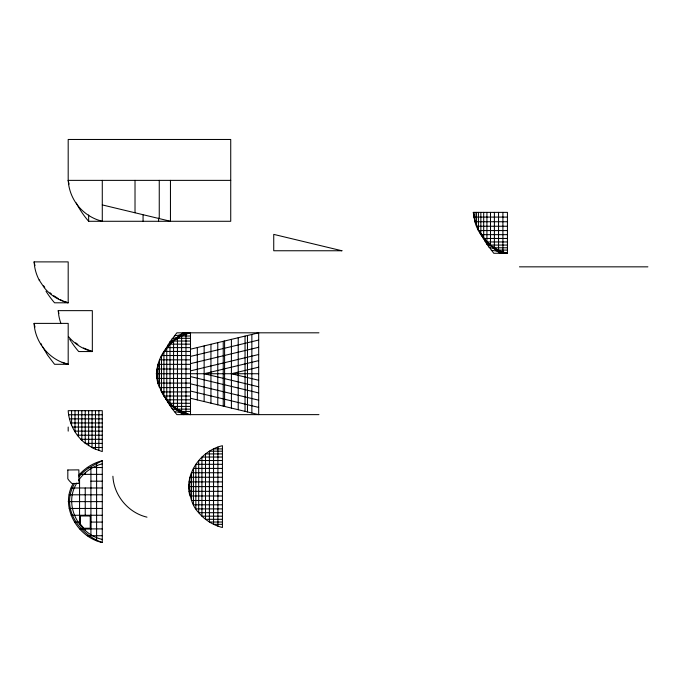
<?xml version="1.0" encoding="UTF-8"?>
<svg xmlns="http://www.w3.org/2000/svg" width="682" height="682" viewBox="0 0 682 682"><rect width="100%" height="100%" fill="white"/><g stroke="black" fill="none" stroke-linecap="round" stroke-linejoin="round"><path stroke-width="1.02" d="M190.5 332.816C180.602 335.399 171.054 341.128 165.411 349.806L173.654 340.156L181.855 333.566L190.5 332.816L190.5 414.63C176.493 411.127 163.279 400.325 159.528 386.217M222.434 477.247L189.92 477.247C189.238 489.761 189.306 503.077 198.692 512.702C204.805 519.974 213.21 525.234 222.434 527.518L222.434 445.704C200.909 450.572 183.901 473.964 189.92 495.976L222.434 495.976M78.541 475.533C84.645 468.261 93.05 463.001 102.283 460.717L102.283 542.531C77.407 537.254 59.462 506.538 73.264 483.427M190.5 387.598L159.503 387.598C153.382 374.248 157.704 358.527 166.758 347.632L190.5 347.632M186.97 414.63L185.973 413.275L185.973 334.18L186.97 332.816M161.199 357.266L161.489 355.527L190.5 355.527M190.5 378.442L156.945 378.442L156.408 373.727L156.945 369.005L190.5 369.005M190.5 383.088L157.985 383.088L158.164 382.133M480.094 232.647L487.613 242.954L498.789 252.536L507.434 253.278C491.952 249.595 479.105 237.072 474.919 221.735L473.351 212.375L507.434 212.375L507.434 253.278L493.802 253.278L486.795 244.096L481.441 234.966M157.303 377.47L156.408 373.727L157.303 369.976M157.542 367.82L157.96 366.149M190.056 491.33L188.488 486.607L190.056 481.893M163.16 353.455L163.919 351.443L190.5 351.443M161.591 356.507L162.768 354.214M164.064 351.98L169.861 341.997L176.868 332.816L318.946 332.816M74.517 483.623C60.366 507.638 78.737 534.185 102.283 542.531M76.904 482.984C63.102 504.365 78.413 534.27 102.283 539.411M78.95 476.948C84.721 469.003 93.886 465.133 102.283 460.717M78.583 480.324C84.176 472.217 92.709 466.215 102.283 463.845M165.854 348.579L169.989 344.154L190.5 344.154M167.789 345.245L173.569 341.034L190.5 341.034M169.861 341.997L177.456 338.306L190.5 338.306M181.855 333.566L183.68 332.816L186.109 333.293M172.069 338.843L181.608 336.013L190.5 336.013M190.5 349.184L258.683 332.816L258.683 414.63L190.5 398.271M190.5 356.405L258.683 340.045M190.5 363.634L258.683 347.274M190.5 370.863L258.683 354.495M258.683 360.633L204.14 373.727L258.683 386.813M258.683 367.18L231.411 373.727L258.683 380.266M503.904 253.278L503.043 252.8L500.622 253.278L498.789 252.536M190.5 414.63L186.109 414.153L183.68 414.63C176.357 410.709 170.176 404.46 165.411 397.64L166.758 399.814L190.5 399.814M174.404 335.783L185.973 334.18M230.729 180.372L68.191 180.372L68.191 139.469L230.729 139.469L230.729 221.283L88.643 221.283A92.155 92.155 0 0 1 76.273 202.972M507.434 217.089L473.879 217.089L473.351 212.375L474.919 221.735L507.434 221.735M507.434 226.245L476.437 226.245L476.437 212.375M478.133 228.828L478.423 230.567L507.434 230.567M479.599 231.3L480.853 234.651L507.434 234.651M481.449 234.838L483.691 238.461L507.434 238.461M482.788 237.524L486.922 241.948L507.434 241.948M484.723 240.848L490.503 245.068L507.434 245.068M486.795 244.096L494.39 247.788L507.434 247.788M489.003 247.251L498.542 250.081L507.434 250.081M63.682 301.239L68.191 302.799L63.665 301.435A44.944 44.722 -90 0 1 44.449 287.983L39.172 280.089A44.944 44.722 -90 0 1 34.637 266.611L34.1 261.888L68.191 261.888L68.191 302.799L54.551 302.799A92.155 92.155 0 0 1 45.984 291.188M519.454 266.841L647.9 266.841M39.172 280.089L39.786 280.089M60.996 323.626A44.944 44.722 -90 0 1 58.78 315.365L58.243 310.642L92.334 310.642L92.334 351.554L78.703 351.554A92.155 92.155 0 0 1 71.695 342.373M62.207 362.321L68.191 364.29C49.488 359.968 35.038 342.535 34.1 323.387L68.191 323.387L68.191 364.29L54.551 364.29L47.552 355.117L42.395 346.362M159.503 387.598L159.503 359.849L190.5 359.849M157.985 383.088L157.985 364.358L190.5 364.358M156.408 373.727L258.683 373.727M161.199 390.181L161.489 391.92L190.5 391.92M163.16 394L163.919 396.012L190.5 396.012M164.507 396.319L165.854 398.876L169.989 403.301L190.5 403.301M165.854 398.876L167.789 402.21L173.569 406.421L190.5 406.421M167.789 402.21L169.861 405.449L177.456 409.14L190.5 409.14M169.861 405.449L172.069 408.612L181.608 411.434L190.5 411.434M318.946 414.63L176.868 414.63L172.069 408.612M68.652 414.767L102.283 414.767M69.496 418.859L102.283 418.859M70.74 422.951L102.283 422.951M72.42 427.043L102.283 427.043M74.602 431.135L102.283 431.135M77.381 435.218L102.283 435.218M80.894 439.31L102.283 439.31M85.344 443.368L93.383 448.389L102.283 451.586L102.283 410.675L68.191 410.675C68.959 423.369 75.335 435.534 85.344 443.368L102.283 443.402M91.763 447.494L102.283 447.494M222.434 448.901L213.543 448.901L213.543 524.322L222.434 524.322M222.434 451.194L209.391 451.194L209.391 522.02L222.434 522.02M222.434 453.914L205.504 453.914L205.504 519.3L222.434 519.3M222.434 457.034L201.923 457.034L201.923 516.18L222.434 516.18M222.434 460.521L198.692 460.521L198.692 512.702L222.434 512.702M222.434 464.323L195.853 464.323L195.853 508.891L222.434 508.891M87.339 467.537L102.283 467.537M222.434 468.415L193.424 468.415L193.424 477.247L193.424 504.808L222.434 504.808M222.434 472.737L191.437 472.737L191.437 500.486L222.434 500.486M79.632 474.357L102.283 474.357M90.919 481.177L102.283 481.177M189.025 481.893L222.571 481.893M188.488 486.607L222.571 486.607M71.201 487.988L102.283 487.988M189.025 491.33L222.571 491.33M69.197 494.808L102.283 494.808M68.191 501.628L102.283 501.628M69.197 508.448L102.283 508.448M71.201 515.26L102.283 515.26M74.602 522.08L79.555 522.08M90.919 522.08L102.283 522.08M79.632 528.9L102.283 528.9M87.339 535.72L102.283 535.72M181.855 413.889L186.109 414.153M491.338 250.32L502.907 251.922L503.043 252.8M174.404 411.672L185.973 413.275M102.283 204.915L170.457 221.283L170.457 180.372M190.5 376.592L258.683 392.951M190.5 383.813L258.683 400.181M190.5 391.042L258.683 407.401M146.98 517.152C128.284 512.821 113.834 495.396 112.897 476.249M60.221 299.645L62.812 300.839M83.502 347.999L92.334 351.554L87.808 350.19A44.944 44.722 -90 0 1 68.592 336.738M58.541 298.759L53.75 295.707M75.608 342.782L77.893 344.461M50.059 292.757L51.457 294.027M43.588 285.775L44.773 287.369M161.591 390.948L162.768 393.233M480.171 232.374L480.998 234.114M41.048 343.66L41.747 345.126M476.795 225.657L477.801 228.035M157.542 379.627L157.96 381.298M34.1 323.387L34.995 327.13M157.985 364.358L158.164 365.313M159.503 359.849L159.528 361.23M502.907 212.375L502.907 251.922M498.542 212.375L498.542 250.081M494.39 212.375L494.39 247.788M490.503 212.375L490.503 245.068M486.922 212.375L486.922 241.948M483.691 212.375L483.691 238.461M480.853 212.375L480.853 234.651M478.423 212.375L478.423 230.567M474.919 212.375L474.919 221.735M251.863 334.453L251.863 412.994M247.481 335.51L247.481 411.945M245.043 336.09L245.043 411.357M238.223 337.726L238.223 409.72M231.411 339.363L231.411 408.083M224.591 341L224.591 406.446M223.244 341.324L223.244 406.131M217.908 447.06L217.908 526.154M217.771 342.637L217.771 404.818M210.951 344.274L210.951 403.181M204.14 345.91L204.14 401.545M197.32 347.547L197.32 399.908M181.608 336.013L181.608 411.434M177.456 338.306L177.456 409.14M173.569 341.034L173.569 406.421M169.989 344.154L169.989 403.301M166.758 347.632L166.758 399.814M163.919 351.443L163.919 396.012M161.489 355.527L161.489 391.92M159.256 180.372L159.256 218.59M158.565 218.129L158.565 221.283M143.067 214.983L143.067 221.283M135.019 180.372L135.019 212.775M102.283 180.372L102.283 221.283L97.748 219.919A44.944 44.722 -90 0 1 68.729 185.095L68.191 180.372A92.155 92.155 0 0 0 69.078 184.123M98.873 410.675L98.873 450.563M96.597 462.567L96.597 540.69M95.463 410.675L95.463 449.259M92.053 410.675L92.053 447.648M90.919 468.602L90.919 534.654M88.643 214.983L88.643 221.283M88.643 410.675L88.643 445.678M85.233 410.675L85.233 443.274M85.233 472.882L85.233 474.357M85.233 487.988L85.233 515.26M85.233 528.9L85.233 530.366M81.823 410.675L81.823 440.299M79.555 479.028L79.555 524.228M78.413 410.675L78.413 436.608M75.011 410.675L75.011 431.808M71.601 410.675L71.601 425.244M68.191 427.043L68.191 431.135M71.167 341.571A92.155 92.155 0 0 1 69.624 339.125M58.899 313.456A92.155 92.155 0 0 1 58.243 310.642M34.995 265.639A92.155 92.155 0 0 1 34.1 261.888M67.833 469.983L67.808 478.773L69.121 480.605L71.866 483.47L79.044 483.444L78.848 469.872L67.833 469.983M341.921 250.754L273.738 250.754L273.738 234.386L341.921 250.754M90.646 515.532L79.82 515.532L79.82 524.143L83.707 528.635L90.646 528.635L90.646 515.532M90.254 515.924L80.212 515.924L80.212 524.006L83.877 528.235L90.254 528.235L90.254 515.924"/></g></svg>
